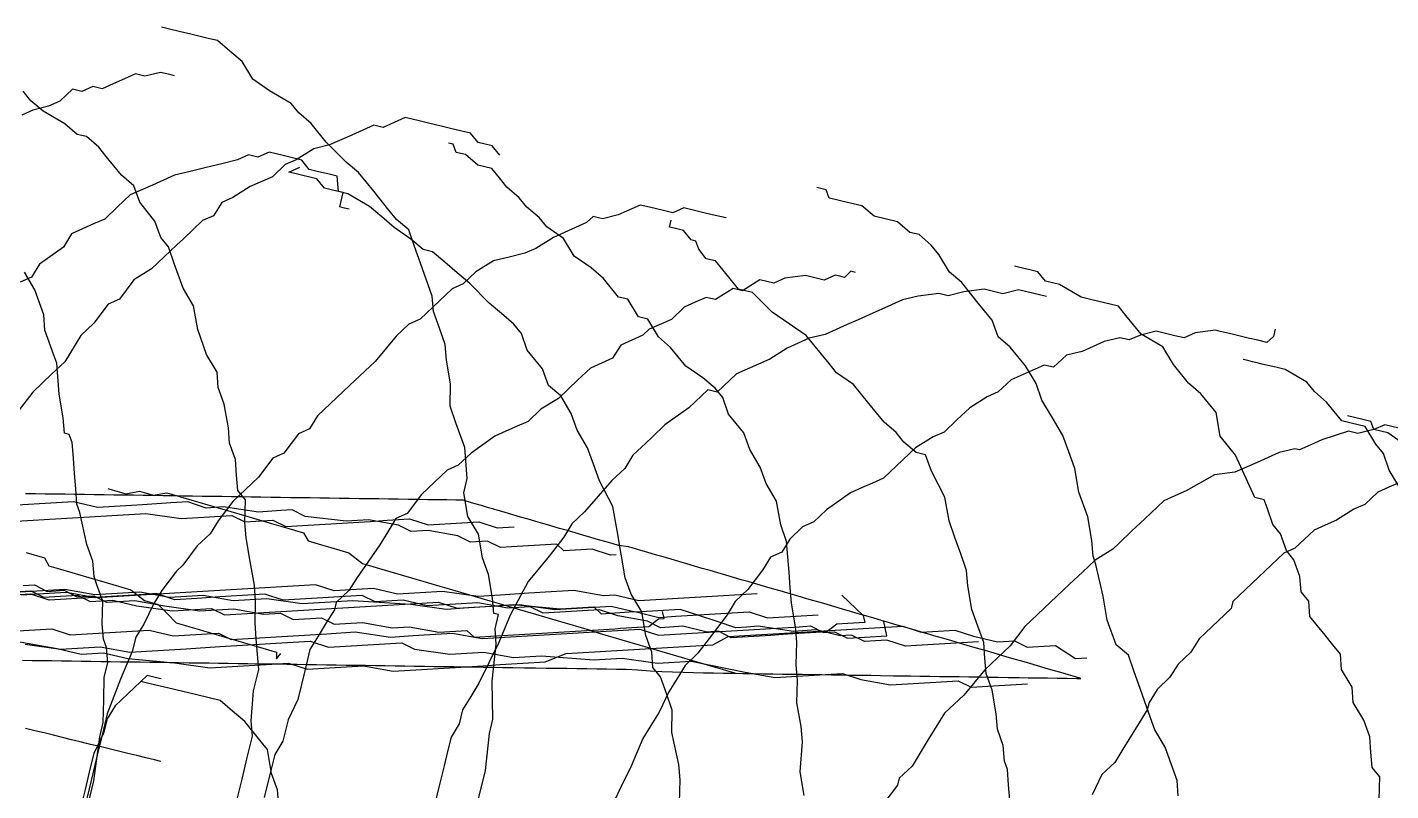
# Model space of a CAD drawing. Extents: x -228 to 716, y 164 to 702.
# Drawn here: x 288.5 to 473.7, y 500.5 to 604.2 of the extents above; entities that cross this region are included whole.
import ezdxf

# ---------------------------------------------------------------- set-up
doc = ezdxf.new("R2010")
doc.units = 0

msp = doc.modelspace()

# ---------------------------------------------------------------- linework, layer by layer
at = {"layer": '1', "color": 252}
for points in [[(349.793, 499.391, -303.596), (350.733, 503.278, -303.585), (351.276, 508.29, -302.814), (351.746, 510.234, -302.807), (351.651, 515.397, -301.276), (352.194, 520.409, -300.504), (352.033, 522.502, -299.742), (352.5, 524.445, -299.738), (351.865, 524.597, -298.978), (351.701, 526.693, -298.214), (351.14, 529.91, -296.687), (350.339, 532.157, -295.165), (349.778, 535.375, -293.641), (348.347, 537.773, -291.359), (347.785, 540.99, -289.837), (348.255, 542.937, -289.83), (347.926, 547.126, -288.302), (346.729, 550.495, -286.019), (345.933, 552.743, -284.496), (346.002, 555.807, -283.73), (345.439, 559.029, -282.203), (345.275, 561.122, -281.44), (344.48, 563.37, -279.92), (343.682, 565.615, -278.396), (343.516, 567.712, -277.633), (341.917, 572.205, -274.589), (341.121, 574.452, -273.066), (340.324, 576.698, -271.543), (338.655, 578.126, -269.265), (337.621, 579.397, -267.743), (335.557, 581.946, -264.707), (334.525, 583.219, -263.187), (333.491, 584.492, -261.669), (331.826, 585.923, -259.392), (329.123, 588.623, -255.593), (327.06, 591.17, -252.555), (325.392, 592.597, -250.277), (324.36, 593.87, -248.757), (321.423, 595.596, -244.961), (319.122, 597.176, -241.926), (317.689, 599.574, -239.642), (316.022, 600.998, -237.368), (314.355, 602.423, -235.089), (313.088, 602.727, -233.574), (311.819, 603.029, -232.058), (310.551, 603.332, -230.538), (309.916, 603.483, -229.78), (308.015, 603.936, -227.507), (306.746, 604.237, -225.988), (306.746, 604.237, -225.988)], [(308.505, 597.649, -229.796), (308.505, 597.649, -229.796), (308.505, 597.649, -229.796), (307.87, 597.801, -229.038), (306.602, 598.104, -227.522), (304.465, 597.584, -225.252), (303.199, 597.889, -223.733), (301.695, 597.218, -222.218), (300.19, 596.549, -220.706), (298.688, 595.879, -219.192), (297.421, 596.18, -217.673), (295.914, 595.513, -216.158), (294.649, 595.816, -214.642), (292.911, 594.175, -213.131), (291.405, 593.504, -211.618), (289.268, 592.985, -209.347), (287.764, 592.314, -207.832)], [(316.978, 499.178, -332.31), (317.684, 502.095, -332.302), (318.388, 505.01, -332.293), (319.094, 507.927, -332.285), (318.931, 510.022, -331.522), (319.236, 514.063, -330.751), (319.941, 516.977, -330.744), (319.613, 521.168, -329.216), (319.451, 523.263, -328.451), (319.524, 526.331, -327.685), (319.359, 528.425, -326.921), (318.797, 531.643, -325.398), (318.232, 534.861, -323.871), (318.068, 536.957, -323.106), (318.139, 540.024, -322.34), (317.108, 541.299, -320.82), (316.943, 543.395, -320.058), (316.78, 545.49, -319.293), (315.982, 547.735, -317.772), (315.817, 549.832, -317.008), (315.255, 553.049, -315.484), (314.457, 555.296, -313.96), (314.294, 557.393, -313.195), (312.861, 559.788, -310.918), (311.665, 563.159, -308.632), (311.101, 566.376, -307.108), (309.668, 568.774, -304.824), (308.471, 572.144, -302.542), (307.672, 574.389, -301.02), (306.64, 575.666, -299.5), (305.842, 577.913, -297.979), (304.809, 579.185, -296.459), (303.774, 580.459, -294.939), (302.978, 582.708, -293.419), (301.31, 584.131, -291.138), (299.244, 586.683, -288.101), (298.214, 587.955, -286.582), (296.545, 589.382, -284.304), (295.275, 589.684, -282.787), (293.61, 591.112, -280.51), (290.673, 592.837, -276.713), (289.007, 594.263, -274.436), (287.973, 595.535, -272.917)], [(352.695, 586.844, -188.058), (351.661, 588.117, -186.538), (349.757, 588.571, -184.263), (348.722, 589.843, -182.743), (346.188, 590.449, -179.708), (344.92, 590.753, -178.192), (343.016, 591.205, -175.919), (341.747, 591.509, -174.403), (339.847, 591.963, -172.125), (336.837, 590.623, -169.097), (335.573, 590.925, -167.582), (332.566, 589.586, -164.556), (329.557, 588.247, -161.527), (327.422, 587.729, -159.254), (325.046, 586.239, -156.986), (323.545, 585.57, -155.47), (321.808, 583.929, -153.958), (318.8, 582.588, -150.931), (316.43, 581.097, -148.66), (314.924, 580.43, -147.147), (313.819, 578.636, -146.394), (312.317, 577.968, -144.88), (309.707, 575.505, -142.613), (308.84, 574.683, -141.859), (307.102, 573.044, -140.346), (305.363, 571.401, -138.836), (302.989, 569.909, -136.566), (301.016, 567.296, -135.059), (299.515, 566.627, -133.543), (297.541, 564.014, -132.034), (295.801, 562.372, -130.523), (293.592, 558.785, -129.017), (291.853, 557.145, -127.507), (289.247, 554.682, -125.24), (287.272, 552.068, -123.732)], [(332.208, 579.519, -211.634), (331.576, 579.67, -210.878), (331.576, 579.67, -210.878), (330.943, 579.821, -210.118), (330.943, 579.821, -210.118), (330.943, 579.821, -210.118), (331.414, 581.765, -210.111), (331.414, 581.765, -210.111), (331.414, 581.765, -210.111), (331.414, 581.765, -210.111), (331.414, 581.765, -210.111), (331.414, 581.765, -210.111), (331.414, 581.765, -210.111), (330.781, 581.918, -209.353), (330.781, 581.918, -209.353), (330.616, 584.011, -208.591), (330.616, 584.011, -208.591), (329.348, 584.313, -207.074), (328.078, 584.617, -205.558), (326.812, 584.918, -204.04), (325.779, 586.193, -202.522), (323.241, 586.797, -199.488), (321.34, 587.252, -197.211), (319.836, 586.582, -195.698), (318.567, 586.885, -194.181), (317.063, 586.213, -192.668), (314.927, 585.696, -190.394), (312.791, 585.177, -188.121), (310.649, 584.66, -185.849), (308.516, 584.141, -183.578), (305.507, 582.803, -180.55), (302.502, 581.462, -177.524), (300.761, 579.822, -176.01), (299.026, 578.179, -174.501), (297.521, 577.511, -172.985), (296.018, 576.84, -171.472), (294.515, 576.171, -169.958), (293.411, 574.377, -169.205), (290.169, 572.066, -166.179), (289.063, 570.274, -165.426), (287.56, 569.605, -163.91)], [(394.032, 499.88, -258.793), (393.466, 503.097, -257.269), (393.774, 507.138, -256.5), (393.61, 509.231, -255.736), (393.047, 512.454, -254.211), (393.119, 515.519, -253.444), (392.953, 517.614, -252.68), (393.028, 520.679, -251.916), (392.86, 522.775, -251.151), (392.298, 525.994, -249.624), (392.136, 528.089, -248.859), (391.968, 530.185, -248.097), (391.807, 532.281, -247.333), (391.644, 534.375, -246.57), (390.847, 536.621, -245.046), (390.284, 539.839, -243.522), (388.852, 542.237, -241.24), (388.049, 544.484, -239.72), (386.62, 546.882, -237.44), (386.219, 548.005, -236.679), (385.823, 549.131, -235.917), (383.755, 551.677, -232.877), (382.956, 553.923, -231.354), (381.925, 555.198, -229.836), (380.258, 556.623, -227.557), (377.958, 558.2, -224.521), (375.89, 560.748, -221.482), (374.224, 562.173, -219.203), (372.792, 564.572, -216.924), (371.524, 564.876, -215.408), (370.091, 567.273, -213.125), (368.824, 567.574, -211.608), (366.757, 570.121, -208.569), (365.089, 571.55, -206.292), (362.786, 573.123, -203.257), (361.356, 575.524, -200.974), (359.058, 577.102, -197.939), (358.019, 578.377, -196.42), (356.355, 579.801, -194.14), (355.325, 581.078, -192.622), (353.655, 582.503, -190.344), (352.622, 583.776, -188.825), (351.588, 585.049, -187.305), (349.686, 585.504, -185.029), (348.019, 586.928, -182.75), (346.751, 587.23, -181.235), (346.352, 588.352, -180.474), (345.719, 588.506, -179.716)], [(377.098, 498.905, -284.625), (377.168, 501.973, -283.86), (377.003, 504.066, -283.097), (377.003, 504.066, -283.097), (376.043, 508.409, -280.809), (376.113, 511.473, -280.045), (375.313, 513.723, -278.519), (374.518, 515.969, -277), (373.484, 517.245, -275.48), (373.322, 519.34, -274.717), (372.524, 521.584, -273.193), (371.959, 524.804, -271.668), (370.527, 527.201, -269.387), (369.731, 529.447, -267.865), (369.166, 532.668, -266.342), (368.605, 535.885, -264.816), (368.04, 539.104, -263.293), (366.213, 542.621, -260.249), (365.409, 544.871, -258.726), (364.614, 547.116, -257.206), (363.183, 549.514, -254.923), (362.386, 551.762, -253.4), (360.953, 554.158, -251.12), (359.287, 555.583, -248.843), (358.487, 557.83, -247.32), (356.421, 560.377, -244.281), (355.622, 562.626, -242.76), (354.589, 563.9, -241.238), (352.921, 565.327, -238.961), (351.253, 566.753, -236.684), (348.554, 569.452, -232.885), (346.886, 570.878, -230.607), (345.219, 572.304, -228.33), (343.554, 573.729, -226.05), (342.284, 574.03, -224.537), (340.618, 575.457, -222.258), (338.317, 577.034, -219.221), (336.65, 578.459, -216.945), (334.983, 579.886, -214.667), (332.046, 581.613, -210.87), (330.781, 581.918, -209.353), (330.144, 582.066, -208.595), (328.878, 582.369, -207.08), (327.845, 583.643, -205.559), (325.94, 584.096, -203.285), (324.673, 584.402, -201.767), (324.04, 584.552, -201.01), (325.541, 585.22, -202.523)], [(444.828, 499.815, -216.309), (444.665, 501.912, -215.544), (443.867, 504.158, -214.021), (443.07, 506.406, -212.499), (441.638, 508.802, -210.22), (440.838, 511.048, -208.697), (439.64, 514.421, -206.414), (438.844, 516.667, -204.889), (438.048, 518.911, -203.368), (436.379, 520.335, -201.093), (435.182, 523.705, -198.809), (434.617, 526.925, -197.28), (433.656, 531.267, -194.996), (433.259, 532.391, -194.234), (433.095, 534.485, -193.471), (432.53, 537.705, -191.946), (431.336, 541.075, -189.661), (430.772, 544.294, -188.136), (429.974, 546.539, -186.616), (429.174, 548.787, -185.093), (427.741, 551.182, -182.812), (426.311, 553.581, -180.529), (425.513, 555.825, -179.006), (424.081, 558.222, -176.73), (422.015, 560.772, -173.689), (420.35, 562.198, -171.411), (419.553, 564.444, -169.889), (417.484, 566.995, -166.851), (415.418, 569.542, -163.813), (413.75, 570.969, -161.533), (412.32, 573.365, -159.254), (411.284, 574.642, -157.733), (409.619, 576.065, -155.455), (408.35, 576.368, -153.939), (406.681, 577.796, -151.663), (403.514, 578.549, -147.867), (401.845, 579.976, -145.591), (399.309, 580.582, -142.556), (398.04, 580.885, -141.043), (397.404, 581.034, -140.282), (397.008, 582.158, -139.519), (395.742, 582.46, -138.004)], [(383.408, 578.327, -167.269), (382.776, 578.477, -166.511), (381.506, 578.775, -164.995), (380.236, 579.082, -163.481), (377.701, 579.687, -160.446), (376.197, 579.017, -158.933), (374.931, 579.32, -157.415), (373.025, 579.772, -155.14), (371.758, 580.074, -153.624), (368.753, 578.736, -150.596), (366.615, 578.218, -148.322), (365.348, 578.521, -146.806), (364.476, 577.698, -146.049), (361.469, 576.36, -143.021), (359.967, 575.691, -141.508), (357.596, 574.201, -139.235), (356.092, 573.529, -137.726), (353.953, 573.011, -135.453), (351.814, 572.494, -133.18), (349.444, 571.003, -130.912), (347.705, 569.362, -129.399), (346.201, 568.692, -127.885), (343.595, 566.23, -125.618), (341.855, 564.589, -124.107), (340.351, 563.92, -122.594), (338.616, 562.279, -121.083), (335.772, 558.844, -118.817), (332.294, 555.561, -115.795), (330.555, 553.919, -114.285), (327.947, 551.457, -112.017), (326.843, 549.666, -111.266), (325.343, 548.994, -109.751), (323.367, 546.382, -108.242), (321.862, 545.709, -106.729), (319.891, 543.095, -105.219), (317.283, 540.634, -102.953), (316.416, 539.814, -102.197), (314.44, 537.199, -100.688), (313.337, 535.408, -99.9377), (311.599, 533.767, -98.4246), (309.625, 531.151, -96.9158), (308.755, 530.333, -96.1608), (306.781, 527.718, -94.6518), (305.676, 525.925, -93.8985), (304.339, 523.161, -93.1489), (303.234, 521.366, -92.3958), (302.762, 519.424, -92.4011), (301.186, 515.686, -91.6556), (299.38, 510.979, -90.9099), (298.673, 508.063, -90.9192), (298.203, 506.118, -90.9243), (297.497, 503.203, -90.9323), (296.322, 498.342, -90.9456)], [(421.952, 499.227, -232.678), (421.789, 501.319, -231.919), (421.623, 503.415, -231.15), (421.226, 504.537, -230.39), (421.059, 506.634, -229.628), (420.263, 508.88, -228.105), (420.103, 510.974, -227.341), (419.536, 514.193, -225.816), (418.74, 516.441, -224.294), (418.573, 518.536, -223.527), (418.414, 520.63, -222.766), (417.611, 522.875, -221.244), (416.814, 525.124, -219.719), (416.252, 528.34, -218.197), (416.087, 530.436, -217.432), (415.293, 532.684, -215.909), (414.494, 534.93, -214.386), (413.694, 537.175, -212.866), (413.13, 540.394, -211.342), (411.301, 543.914, -208.3), (410.501, 546.161, -206.776), (409.233, 546.464, -205.259), (407.565, 547.889, -202.98), (406.534, 549.163, -201.462), (404.864, 550.587, -199.186), (403.834, 551.865, -197.666), (402.8, 553.137, -196.146), (400.737, 555.687, -193.105), (398.431, 557.265, -190.068), (397.401, 558.539, -188.55), (395.333, 561.086, -185.511), (394.301, 562.361, -183.991), (392, 563.937, -180.954), (389.697, 565.513, -177.918), (387, 568.217, -174.12), (385.098, 568.669, -171.846), (383.032, 571.219, -168.807), (381.996, 572.494, -167.289), (380.729, 572.795, -165.77), (379.698, 574.069, -164.252), (379.294, 575.194, -163.492), (378.663, 575.346, -162.731), (377.628, 576.619, -161.211), (376.364, 576.921, -159.696), (375.729, 577.073, -158.937), (375.962, 578.045, -158.935)], [(296.159, 496.03, -349.09), (297.57, 501.863, -349.073), (298.345, 507.845, -348.3), (298.816, 509.792, -348.293), (298.89, 512.858, -347.525), (298.958, 515.926, -346.76), (299.428, 517.869, -346.754), (299.264, 519.968, -345.989), (298.866, 521.088, -345.231), (298.7, 523.183, -344.466), (298.772, 526.252, -343.699), (297.977, 528.497, -342.177), (297.578, 529.62, -341.415), (297.413, 531.714, -340.65), (296.616, 533.961, -339.129), (295.651, 538.3, -336.846), (295.254, 539.426, -336.083), (295.09, 541.521, -335.321), (294.926, 543.617, -334.555), (294.765, 545.712, -333.79), (294.601, 547.805, -333.026), (294.198, 548.929, -332.264), (293.567, 549.082, -331.509), (293.402, 551.176, -330.744), (292.839, 554.394, -329.221), (292.512, 558.584, -327.689), (292.111, 559.708, -326.929), (291.316, 561.955, -325.405), (290.913, 563.079, -324.645), (290.75, 565.173, -323.884), (289.554, 568.543, -321.598), (288.121, 570.941, -319.317)], [(400.998, 570.926, -147.133), (400.362, 571.077, -146.375), (400.362, 571.077, -146.375), (399.494, 570.254, -145.618), (398.861, 570.406, -144.86), (398.225, 570.558, -144.102), (396.724, 569.887, -142.588), (395.455, 570.19, -141.069), (394.185, 570.493, -139.555), (391.416, 570.127, -136.525), (389.913, 569.457, -135.009), (388.009, 569.911, -132.736), (385.638, 568.42, -130.467), (384.369, 568.724, -128.95), (381.998, 567.23, -126.678), (380.727, 567.535, -125.162), (379.225, 566.865, -123.648), (377.72, 566.196, -122.134), (375.982, 564.555, -120.621), (372.975, 563.217, -117.595), (372.107, 562.393, -116.839), (369.102, 561.054, -113.809), (367.997, 559.264, -113.058), (366.491, 558.593, -111.543), (364.99, 557.923, -110.029), (363.251, 556.28, -108.519), (360.641, 553.82, -106.252), (358.271, 552.328, -103.983), (356.531, 550.688, -102.471), (355.029, 550.02, -100.956), (353.524, 549.347, -99.4443), (352.021, 548.681, -97.9288), (348.78, 546.369, -94.9027), (347.042, 544.727, -93.3917), (345.539, 544.058, -91.879), (343.802, 542.415, -90.367), (342.061, 540.774, -88.8551), (340.088, 538.161, -87.3461), (338.583, 537.491, -85.836), (337.481, 535.697, -85.0812), (336.376, 533.904, -84.3289), (333.297, 529.498, -82.0661), (332.193, 527.705, -81.3137), (330.456, 526.064, -79.8026), (330.22, 525.093, -79.8056), (329.117, 523.299, -79.0531), (328.009, 521.507, -78.2994), (326.907, 519.714, -77.5493), (326.437, 517.77, -77.553), (326.202, 516.796, -77.5571), (325.26, 512.91, -77.5692), (323.924, 510.146, -76.8163), (323.219, 507.23, -76.8235), (322.113, 505.437, -76.0745), (321.407, 502.519, -76.0805), (320.7, 499.605, -76.0887)], [(472.117, 499.312, -189.434), (472.187, 502.381, -188.668), (471.154, 503.656, -187.147), (470.993, 505.75, -186.384), (470.826, 507.843, -185.623), (470.03, 510.093, -184.094), (468.596, 512.489, -181.817), (468.433, 514.584, -181.053), (467.003, 516.979, -178.774), (466.84, 519.078, -178.009), (465.803, 520.351, -176.489), (464.773, 521.625, -174.971), (462.706, 524.174, -171.929), (462.541, 526.268, -171.167), (461.508, 527.545, -169.646), (461.346, 529.638, -168.885), (460.544, 531.888, -167.36), (459.514, 533.16, -165.843), (458.712, 535.406, -164.318), (457.684, 536.681, -162.8), (456.883, 538.927, -161.278), (456.485, 540.051, -160.515), (455.217, 540.352, -158.999), (452.587, 546.12, -154.438), (450.522, 548.669, -151.395), (449.956, 551.887, -149.87), (448.925, 553.164, -148.355), (447.893, 554.437, -146.833), (446.222, 555.863, -144.556), (444.16, 558.41, -141.515), (442.726, 560.808, -139.236), (439.791, 562.534, -135.443), (437.727, 565.087, -132.402), (436.692, 566.36, -130.883), (434.791, 566.815, -128.606), (432.891, 567.268, -126.331), (431.622, 567.57, -124.815), (428.684, 569.298, -121.02), (426.783, 569.753, -118.747), (425.749, 571.024, -117.224), (424.48, 571.328, -115.71), (423.845, 571.48, -114.951), (423.845, 571.48, -114.951), (422.577, 571.78, -113.431)], [(426.945, 567.654, -119.508), (426.945, 567.654, -119.508), (426.945, 567.654, -119.508), (426.945, 567.654, -119.508), (426.945, 567.654, -119.508), (426.945, 567.654, -119.508), (426.945, 567.654, -119.508), (426.945, 567.654, -119.508), (425.042, 568.111, -117.234), (423.138, 568.562, -114.959), (421.004, 568.042, -112.687), (419.735, 568.347, -111.17), (418.465, 568.65, -109.654), (415.697, 568.282, -106.62), (413.558, 567.763, -104.35), (412.292, 568.068, -102.833), (409.516, 567.701, -99.8021), (407.382, 567.182, -97.5297), (405.877, 566.513, -96.0146), (402.871, 565.174, -92.988), (401.367, 564.503, -91.4743), (399.865, 563.832, -89.961), (396.856, 562.495, -86.932), (394.72, 561.976, -84.6595), (391.713, 560.637, -81.633), (389.341, 559.147, -79.3626), (387.835, 558.476, -77.8503), (384.831, 557.139, -74.819), (382.222, 554.677, -72.5559), (380.957, 554.981, -71.0361), (378.348, 552.516, -68.7704), (375.107, 550.208, -65.7469), (373.366, 548.564, -64.236), (372.499, 547.743, -63.4767), (370.759, 546.101, -61.9677), (369.657, 544.309, -61.2121), (367.921, 542.667, -59.7025), (364.206, 538.409, -56.6837), (362.468, 536.77, -55.1712), (361.362, 534.977, -54.4205), (359.389, 532.364, -52.9095), (356.549, 528.93, -50.6463), (354.104, 524.373, -49.1416), (352.531, 520.635, -48.3956), (349.851, 515.107, -46.8958), (348.744, 513.314, -46.1437), (347.641, 511.52, -45.3904), (347.171, 509.578, -45.3944), (346.068, 507.785, -44.6418), (345.596, 505.841, -44.6494), (345.123, 503.896, -44.6546), (344.42, 500.98, -44.6636), (343.245, 496.119, -44.6777)], [(457.982, 563.197, -105.857), (457.748, 562.221, -105.859), (456.878, 561.403, -105.103), (456.878, 561.403, -105.103), (455.613, 561.706, -103.586), (454.34, 562.01, -102.068), (453.073, 562.31, -100.554), (451.807, 562.615, -99.0366), (450.541, 562.916, -97.519), (449.905, 563.068, -96.7625), (447.131, 562.7, -93.7311), (445.627, 562.032, -92.2181), (444.36, 562.334, -90.7018), (441.824, 562.935, -87.6674), (439.688, 562.418, -85.393), (438.182, 561.749, -83.8813), (436.912, 562.052, -82.3656), (434.779, 561.534, -80.0899), (433.274, 560.865, -78.5766), (431.771, 560.195, -77.0631), (429.634, 559.675, -74.7894), (427.895, 558.035, -73.2776), (426.624, 558.336, -71.7625), (422.117, 556.327, -67.2204), (420.379, 554.686, -65.7075), (418.874, 554.017, -64.1963), (416.5, 552.527, -61.924), (414.764, 550.886, -60.4137), (413.026, 549.242, -58.9014), (411.524, 548.573, -57.3875), (409.149, 547.085, -55.1189), (407.411, 545.444, -53.6079), (404.804, 542.98, -51.3407), (403.301, 542.31, -49.8268), (401.796, 541.641, -48.3114), (400.296, 540.972, -46.7998), (397.055, 538.659, -43.7739), (395.315, 537.021, -42.2628), (393.811, 536.349, -40.7485), (392.071, 534.708, -39.2376), (390.969, 532.915, -38.4856), (389.46, 532.249, -36.9719), (388.361, 530.454, -36.2196), (386.385, 527.841, -34.7117), (384.648, 526.198, -33.1982), (383.542, 524.406, -32.4458), (381.568, 521.791, -30.9394), (379.596, 519.177, -29.4265), (377.859, 517.538, -27.9175), (376.754, 515.743, -27.164), (375.65, 513.952, -26.4116), (374.31, 511.184, -25.6637), (373.206, 509.394, -24.9088), (372.099, 507.601, -24.1569), (370.529, 503.862, -23.4103), (369.188, 501.099, -22.658), (367.848, 498.336, -21.9079)], [(474.91, 541.681, -130.932), (473.479, 544.079, -128.649), (472.682, 546.328, -127.126), (471.649, 547.605, -125.607), (470.217, 549.999, -123.328), (468.314, 550.452, -121.052), (467.046, 550.758, -119.533), (464.98, 553.305, -116.492), (463.311, 554.732, -114.218), (462.279, 556.005, -112.696), (459.344, 557.73, -108.9), (458.075, 558.034, -107.385), (456.174, 558.486, -105.111), (455.541, 558.637, -104.352), (454.905, 558.79, -103.596), (454.273, 558.94, -102.837), (454.273, 558.94, -102.837), (453.639, 559.093, -102.076)], [(474.772, 549.78, -73.3166), (472.872, 550.239, -71.0411), (471.368, 549.569, -69.5267), (469.231, 549.048, -67.2562), (467.962, 549.35, -65.7391), (464.322, 548.163, -61.953), (462.82, 547.494, -60.4373), (461.315, 546.822, -58.9228), (460.681, 546.975, -58.1674), (458.545, 546.458, -55.8917), (455.536, 545.117, -52.8667), (452.53, 543.777, -49.8383), (449.758, 543.412, -46.8061), (445.884, 541.248, -43.0235), (444.38, 540.582, -41.5116), (442.878, 539.913, -39.9957), (440.269, 537.451, -37.7291), (438.53, 535.807, -36.2183), (436.79, 534.167, -34.7061), (435.922, 533.345, -33.9486), (433.549, 531.855, -31.6804), (431.811, 530.215, -30.1713), (430.073, 528.573, -28.66), (428.333, 526.933, -27.1484), (425.727, 524.47, -24.88), (423.991, 522.829, -23.3689), (422.017, 520.213, -21.8611), (420.278, 518.574, -20.3499), (418.536, 516.931, -18.8412), (415.695, 513.496, -16.5763), (413.09, 511.035, -14.3048), (410.88, 507.449, -12.8018), (408.67, 503.863, -11.2962), (406.932, 502.223, -9.783), (406.696, 501.25, -9.7871), (404.727, 498.636, -8.2777)], [(475.57, 547.535, -74.8383), (473.271, 549.113, -71.803), (471.368, 549.569, -69.5267), (470.971, 550.69, -68.7683), (469.704, 550.995, -67.2467), (467.8, 551.445, -64.9749)], [(287.84, 518.244, -13.3434), (289.172, 518.222, -12.2663), (290.504, 518.202, -11.1857), (291.835, 518.183, -10.1081), (293.168, 518.163, -9.0266), (294.501, 518.144, -7.9476), (295.832, 518.125, -6.8692), (297.163, 518.103, -5.7911), (298.494, 518.085, -4.7123), (299.828, 518.065, -3.6337), (301.159, 518.044, -2.5543), (302.491, 518.024, -1.4772), (303.824, 518.005, -0.3967), (305.155, 517.986, 0.682), (306.488, 517.966, 1.7605), (307.819, 517.945, 2.8387), (309.151, 517.926, 3.9198), (310.484, 517.906, 4.9982), (311.816, 517.887, 6.0763), (313.148, 517.866, 7.1558), (314.481, 517.847, 8.2352), (315.811, 517.827, 9.3149), (317.144, 517.807, 10.3917), (318.477, 517.786, 11.4726), (319.808, 517.766, 12.5492), (321.14, 517.747, 13.6286), (322.471, 517.728, 14.7087), (322.471, 517.728, 14.7087), (323.805, 517.709, 15.7871), (325.136, 517.688, 16.8658), (326.468, 517.668, 17.9438), (327.801, 517.649, 19.0257), (329.132, 517.629, 20.103), (330.464, 517.609, 21.1801), (331.798, 517.589, 22.2619), (333.129, 517.569, 23.3405), (334.462, 517.549, 24.4197), (335.792, 517.53, 25.4989), (337.125, 517.509, 26.5762), (338.456, 517.49, 27.6572), (339.788, 517.469, 28.7357), (341.12, 517.45, 29.8142), (342.453, 517.43, 30.8926), (343.786, 517.409, 31.9717), (345.117, 517.388, 33.0514), (346.45, 517.372, 34.1296), (347.781, 517.352, 35.2078), (349.115, 517.331, 36.2884), (350.446, 517.311, 37.3675), (351.778, 517.29, 38.4457), (353.111, 517.272, 39.5249), (354.441, 517.253, 40.6032), (356.047, 517.228, 41.9044), (357.555, 517.206, 43.1256), (359.001, 517.184, 44.2964), (360.407, 517.162, 45.4348), (361.788, 517.143, 46.5526), (363.153, 517.121, 47.6593), (364.504, 517.101, 48.7532), (365.849, 517.081, 49.8447), (367.192, 517.062, 50.9303), (368.529, 517.043, 52.0141), (369.864, 517.024, 53.0946), (371.415, 516.939, 53.9092), (373.105, 516.816, 54.5461), (374.669, 516.729, 55.3369), (376.154, 516.665, 56.2315), (377.586, 516.616, 57.1897), (378.979, 516.579, 58.1881), (380.351, 516.548, 59.2154), (381.712, 516.52, 60.2633), (383.063, 516.494, 61.32), (384.407, 516.471, 62.3872), (385.748, 516.45, 63.4561), (387.084, 516.428, 64.5291), (388.417, 516.406, 65.6031), (389.752, 516.387, 66.68), (391.087, 516.367, 67.7585), (392.418, 516.347, 68.8359), (393.75, 516.327, 69.9138), (395.084, 516.307, 70.9916), (396.416, 516.287, 72.0698), (397.748, 516.265, 73.1493), (399.08, 516.247, 74.2276), (400.411, 516.228, 75.308), (401.744, 516.207, 76.3855), (403.077, 516.188, 77.4661), (404.409, 516.168, 78.5437), (404.409, 516.168, 78.5437), (406.14, 516.142, 79.9461), (406.297, 516.14, 80.0721), (406.307, 516.139, 80.08), (406.307, 516.139, 80.08), (406.307, 516.139, 80.08), (406.307, 516.139, 80.08), (406.307, 516.139, 80.08), (406.307, 516.139, 80.08), (406.307, 516.139, 80.08), (406.306, 516.139, 80.0803), (407.24, 516.127, 80.8371), (408.452, 516.109, 81.8198), (409.748, 516.089, 82.8683), (411.069, 516.07, 83.939), (411.069, 516.07, 83.939), (412.4, 516.049, 85.0154), (413.728, 516.028, 86.0933), (415.06, 516.008, 87.172), (416.393, 515.99, 88.2514), (417.725, 515.969, 89.3285), (419.056, 515.95, 90.4087), (420.386, 515.93, 91.4861), (421.72, 515.909, 92.565), (422.237, 515.902, 92.9869), (422.285, 515.9, 93.0241), (422.285, 515.9, 93.0241), (422.285, 515.9, 93.0241), (422.285, 515.9, 93.0241), (422.285, 515.9, 93.0241), (422.284, 515.901, 93.0237), (423.219, 515.888, 93.7808), (423.219, 515.888, 93.7808), (424.429, 515.87, 94.7624), (425.727, 515.85, 95.8114), (427.048, 515.83, 96.881), (428.377, 515.81, 97.9582), (429.708, 515.791, 99.0356), (431.041, 515.77, 100.116), (431.559, 515.763, 100.534), (431.606, 515.761, 100.573), (431.606, 515.761, 100.573), (431.606, 515.761, 100.573), (431.606, 515.761, 100.573), (431.606, 515.761, 100.573), (431.606, 515.761, 100.573), (431.606, 515.761, 100.573), (431.606, 515.761, 100.573), (431.606, 515.761, 100.573), (431.606, 515.761, 100.573), (431.606, 515.761, 100.573), (431.606, 515.761, 100.573), (431.606, 515.761, 100.573), (431.606, 515.761, 100.573), (431.606, 515.761, 100.573), (431.606, 515.761, 100.573), (431.606, 515.761, 100.573), (431.606, 515.761, 100.573), (431.606, 515.761, 100.573), (431.605, 515.762, 100.572), (430.866, 515.979, 101.493), (429.902, 516.259, 102.687), (428.871, 516.558, 103.963), (427.822, 516.864, 105.267), (426.765, 517.173, 106.575), (425.708, 517.479, 107.888), (424.649, 517.786, 109.199), (423.589, 518.096, 110.511), (422.531, 518.403, 111.825), (421.473, 518.712, 113.14), (420.415, 519.021, 114.451), (419.357, 519.328, 115.763), (418.297, 519.637, 117.076), (417.239, 519.943, 118.389), (416.179, 520.252, 119.703), (415.122, 520.561, 121.014), (414.064, 520.869, 122.328), (413.003, 521.175, 123.639), (411.945, 521.484, 124.953), (410.887, 521.792, 126.265), (409.828, 522.1, 127.579), (408.768, 522.409, 128.89), (407.71, 522.718, 130.204), (406.651, 523.025, 131.517), (405.592, 523.332, 132.828), (404.534, 523.641, 134.142), (403.474, 523.948, 135.452), (402.417, 524.256, 136.767), (401.358, 524.565, 138.08), (400.3, 524.871, 139.392), (399.24, 525.181, 140.704), (398.183, 525.49, 142.017), (397.124, 525.799, 143.33), (396.065, 526.106, 144.644), (395.007, 526.412, 145.956), (393.948, 526.724, 147.27), (393.535, 526.843, 147.782), (393.498, 526.854, 147.828), (393.498, 526.854, 147.828), (393.498, 526.854, 147.828), (393.498, 526.854, 147.828), (393.498, 526.854, 147.828), (393.498, 526.854, 147.828), (393.498, 526.854, 147.828), (393.498, 526.854, 147.828), (393.498, 526.854, 147.828), (393.498, 526.854, 147.828), (392.756, 527.069, 148.746), (391.793, 527.348, 149.941), (390.762, 527.648, 151.218), (389.712, 527.953, 152.519), (388.656, 528.26, 153.827), (387.597, 528.567, 155.14), (386.539, 528.878, 156.452), (385.48, 529.185, 157.766), (384.421, 529.492, 159.077), (383.363, 529.8, 160.39), (382.304, 530.11, 161.704), (381.245, 530.416, 163.017), (380.186, 530.725, 164.328), (379.129, 531.035, 165.642), (378.071, 531.342, 166.954), (377.011, 531.651, 168.27), (375.954, 531.96, 169.581), (374.894, 532.265, 170.894), (373.837, 532.577, 172.205), (372.779, 532.883, 173.518), (371.718, 533.19, 174.832), (370.659, 533.498, 176.144), (370.246, 533.619, 176.655), (370.21, 533.629, 176.702), (370.21, 533.629, 176.702), (370.21, 533.629, 176.702), (370.21, 533.629, 176.702), (370.21, 533.629, 176.702), (370.21, 533.629, 176.702), (370.21, 533.629, 176.702), (370.21, 533.629, 176.702), (370.21, 533.629, 176.702), (370.21, 533.629, 176.702), (370.21, 533.629, 176.702), (368.818, 533.823, 176.84), (368.818, 533.823, 176.84), (368.818, 533.823, 176.84), (368.818, 533.823, 176.84), (368.818, 533.823, 176.84), (368.818, 533.823, 176.84), (368.818, 533.823, 176.84), (368.818, 533.823, 176.84), (368.818, 533.823, 176.84), (368.818, 533.823, 176.84), (368.818, 533.823, 176.84), (368.818, 533.823, 176.84), (368.818, 533.823, 176.84), (368.076, 534.037, 177.758), (367.11, 534.318, 178.951), (366.081, 534.617, 180.23), (365.031, 534.921, 181.531), (363.974, 535.228, 182.841), (362.917, 535.538, 184.153), (361.858, 535.845, 185.465), (360.799, 536.151, 186.776), (359.741, 536.461, 188.09), (359.327, 536.581, 188.601), (359.29, 536.591, 188.648), (359.29, 536.591, 188.648), (359.29, 536.591, 188.648), (359.29, 536.591, 188.648), (359.29, 536.591, 188.648), (359.29, 536.591, 188.648), (359.29, 536.591, 188.648), (359.29, 536.591, 188.648), (359.29, 536.591, 188.648), (359.29, 536.591, 188.648), (359.29, 536.591, 188.648), (359.29, 536.591, 188.648), (358.551, 536.809, 189.567), (357.586, 537.088, 190.763), (356.558, 537.39, 192.04), (355.505, 537.694, 193.341), (354.45, 538, 194.65), (353.394, 538.31, 195.963), (352.335, 538.616, 197.275), (351.921, 538.736, 197.787), (351.884, 538.746, 197.832), (351.884, 538.746, 197.832), (351.884, 538.746, 197.832), (351.884, 538.746, 197.832), (351.884, 538.746, 197.832), (351.884, 538.746, 197.832), (351.884, 538.746, 197.832), (351.884, 538.746, 197.832), (351.884, 538.746, 197.832), (351.884, 538.746, 197.832), (351.884, 538.746, 197.832), (351.884, 538.746, 197.832), (351.884, 538.746, 197.832), (351.884, 538.746, 197.832), (351.884, 538.746, 197.832), (351.884, 538.746, 197.832), (351.884, 538.746, 197.832), (351.884, 538.746, 197.832), (351.884, 538.746, 197.832), (351.884, 538.746, 197.832), (351.884, 538.746, 197.832), (351.884, 538.746, 197.832), (351.884, 538.746, 197.832), (351.884, 538.746, 197.832), (351.884, 538.746, 197.832), (351.884, 538.746, 197.832), (351.884, 538.746, 197.832), (351.884, 538.746, 197.832), (351.884, 538.746, 197.832), (351.884, 538.746, 197.832), (351.884, 538.746, 197.832), (351.884, 538.746, 197.832), (351.884, 538.746, 197.832), (351.884, 538.746, 197.832), (351.884, 538.746, 197.832), (351.884, 538.746, 197.832), (351.884, 538.746, 197.832), (351.884, 538.746, 197.832), (351.884, 538.746, 197.832), (351.884, 538.746, 197.832), (351.884, 538.746, 197.832), (351.884, 538.746, 197.832), (351.884, 538.746, 197.832), (351.884, 538.746, 197.832), (351.884, 538.746, 197.832), (351.884, 538.746, 197.832), (351.884, 538.746, 197.832), (351.884, 538.746, 197.832), (351.143, 538.965, 198.752), (350.181, 539.244, 199.946), (349.15, 539.544, 201.223), (348.1, 539.85, 202.524), (347.69, 539.968, 203.033), (347.653, 539.98, 203.079), (347.653, 539.98, 203.079), (347.653, 539.98, 203.079), (347.653, 539.98, 203.079), (347.653, 539.98, 203.079), (347.653, 539.98, 203.079), (347.653, 539.98, 203.079), (347.653, 539.98, 203.079), (346.72, 539.993, 202.324), (345.508, 540.012, 201.344), (344.211, 540.029, 200.292), (342.889, 540.049, 199.221), (341.561, 540.069, 198.144), (340.232, 540.089, 197.067), (338.899, 540.109, 195.988), (337.565, 540.128, 194.908), (336.234, 540.148, 193.83), (334.902, 540.167, 192.752), (333.569, 540.187, 191.671), (332.238, 540.208, 190.593), (330.906, 540.227, 189.514), (329.575, 540.249, 188.436), (328.24, 540.266, 187.355), (326.908, 540.286, 186.276), (325.578, 540.306, 185.198), (324.247, 540.326, 184.119), (322.914, 540.347, 183.04), (321.583, 540.366, 181.963), (320.25, 540.385, 180.882), (318.92, 540.406, 179.804), (317.586, 540.426, 178.725), (316.253, 540.446, 177.645), (314.921, 540.465, 176.567), (313.589, 540.484, 175.486), (312.256, 540.507, 174.408), (310.927, 540.527, 173.33), (309.594, 540.544, 172.251), (308.262, 540.567, 171.173), (306.931, 540.584, 170.094), (305.598, 540.604, 169.014), (304.266, 540.624, 167.935), (302.934, 540.644, 166.857), (301.603, 540.663, 165.778), (300.269, 540.683, 164.699), (298.937, 540.703, 163.619), (297.605, 540.723, 162.54), (296.275, 540.743, 161.462), (294.942, 540.764, 160.384), (293.609, 540.783, 159.304), (292.279, 540.804, 158.227), (290.946, 540.821, 157.146), (289.613, 540.841, 156.068), (288.282, 540.861, 154.989)], [(299.437, 541.591, 164.374), (299.437, 541.591, 164.374), (300.055, 541.411, 163.61), (301.291, 541.047, 162.08), (301.909, 540.865, 161.315), (303.769, 541.206, 160.122), (305.005, 540.843, 158.592), (305.623, 540.661, 157.827), (307.483, 541.002, 156.634), (308.719, 540.638, 155.105), (309.337, 540.456, 154.339), (311.191, 539.91, 152.045), (311.809, 539.728, 151.28), (313.045, 539.364, 149.751), (314.282, 539, 148.221), (316.135, 538.454, 145.927), (317.99, 537.908, 143.633), (319.225, 537.544, 142.103), (320.462, 537.18, 140.573), (321.698, 536.816, 139.044), (322.934, 536.454, 137.514), (324.788, 535.907, 135.219), (326.024, 535.543, 133.69), (326.637, 534.473, 131.824), (328.491, 533.927, 129.53), (329.727, 533.563, 128), (330.963, 533.198, 126.471), (332.199, 532.835, 124.941), (334.048, 531.401, 121.546), (334.665, 531.219, 120.781), (335.902, 530.856, 119.251), (337.138, 530.492, 117.722), (337.756, 530.31, 116.957), (339.61, 529.764, 114.663), (341.464, 529.216, 112.368), (342.7, 528.853, 110.839), (344.554, 528.308, 108.544), (345.791, 527.943, 107.015), (347.026, 527.58, 105.485), (347.645, 527.398, 104.72), (348.88, 527.035, 103.191), (350.117, 526.67, 101.661), (351.353, 526.306, 100.131), (352.589, 525.942, 98.602), (355.062, 525.214, 95.5429), (357.534, 524.487, 92.4841), (358.769, 524.123, 90.9541), (359.388, 523.94, 90.1894), (360.624, 523.577, 88.6595), (361.859, 523.213, 87.1301), (363.714, 522.666, 84.8361), (364.95, 522.302, 83.3059), (366.186, 521.938, 81.7763), (367.422, 521.574, 80.247), (368.04, 521.392, 79.4825), (369.276, 521.028, 77.9529), (371.748, 520.301, 74.8933), (372.366, 520.119, 74.1283), (373.603, 519.754, 72.5989), (375.457, 519.208, 70.3044), (377.311, 518.663, 68.0103), (378.547, 518.299, 66.4808), (380.401, 517.753, 64.1862), (381.637, 517.388, 62.6567), (382.873, 517.024, 61.1272), (383.491, 516.842, 60.3624), (383.491, 516.842, 60.3624), (384.11, 516.66, 59.5977), (384.728, 516.478, 58.8328), (384.728, 516.478, 58.8328), (384.728, 516.478, 58.8328), (384.728, 516.478, 58.8328)], [(474.919, 542.402, -22.9316), (473.417, 541.733, -21.417), (471.913, 541.061, -19.9037), (470.174, 539.42, -18.3921), (468.668, 538.752, -16.8786), (466.298, 537.261, -14.6085), (464.795, 536.593, -13.0919), (463.292, 535.921, -11.579), (460.682, 533.46, -9.3145), (459.178, 532.79, -7.8025), (457.441, 531.148, -6.2893), (455.705, 529.508, -4.7764), (453.964, 527.868, -3.2688), (452.227, 526.225, -1.7528), (451.994, 525.251, -1.7564), (449.385, 522.788, 0.5082), (447.646, 521.149, 2.0197), (446.539, 519.355, 2.7685), (444.804, 517.714, 4.2852), (443.699, 515.92, 5.037), (441.96, 514.28, 6.5493), (440.856, 512.485, 7.3017), (440.623, 511.515, 7.2985), (439.515, 509.723, 8.05), (437.307, 506.137, 9.5564), (436.204, 504.345, 10.3096), (434.467, 502.703, 11.8216), (433.126, 499.939, 12.5734)], [(368.493, 532.557, 179.508), (368.493, 532.557, 179.508), (367.728, 532.51, 178.866), (365.22, 533.332, 177.123), (364.454, 533.285, 176.48), (364.454, 533.285, 176.48), (362.922, 533.191, 175.196), (361.393, 533.099, 173.911), (360.415, 534.015, 173.454), (359.651, 533.968, 172.812), (357.355, 533.831, 170.886), (356.59, 533.783, 170.243), (355.825, 533.738, 169.6), (354.294, 533.644, 168.316), (352.765, 533.552, 167.032), (351.021, 534.419, 165.931), (350.256, 534.374, 165.29), (348.726, 534.281, 164.005), (346.984, 535.15, 162.905), (342.944, 535.877, 159.878), (341.414, 535.786, 158.594), (340.649, 535.737, 157.951), (338.907, 536.606, 156.851), (334.868, 537.334, 153.825), (333.34, 537.243, 152.54), (331.809, 537.151, 151.256), (326.24, 537.786, 146.944), (324.497, 538.654, 145.844), (322.967, 538.562, 144.56), (319.907, 538.376, 141.991), (315.102, 539.06, 138.322), (312.808, 538.921, 136.396), (310.299, 539.743, 134.653), (308.004, 539.603, 132.727), (304.178, 539.372, 129.515), (302.648, 539.281, 128.231), (300.352, 539.143, 126.305), (298.057, 539.003, 124.378), (294.784, 539.779, 121.992), (291.723, 539.594, 119.424), (287.133, 539.316, 115.571)], [(285.474, 537.037, 136.397), (288.535, 537.22, 138.966), (291.595, 537.405, 141.535), (294.656, 537.59, 144.103), (298.481, 537.819, 147.314), (300.776, 537.96, 149.241), (302.308, 538.053, 150.526), (304.603, 538.19, 152.452), (309.406, 537.507, 156.121), (312.466, 537.692, 158.69), (314.762, 537.831, 160.617), (316.292, 537.922, 161.9), (318.035, 537.055, 163.002), (319.566, 537.148, 164.285), (320.331, 537.194, 164.927), (321.861, 537.286, 166.212), (323.604, 536.42, 167.313), (325.898, 536.557, 169.239), (327.429, 536.65, 170.523), (330.49, 536.835, 173.092), (332.02, 536.927, 174.376), (335.081, 537.11, 176.945), (337.375, 537.25, 178.871), (338.906, 537.342, 180.156), (340.436, 537.436, 181.44), (342.944, 536.614, 183.183), (344.475, 536.706, 184.467), (346.005, 536.798, 185.752), (347.535, 536.891, 187.036), (349.066, 536.983, 188.321), (349.066, 536.983, 188.321), (349.831, 537.029, 188.963), (349.831, 537.029, 188.963), (352.338, 536.207, 190.706), (353.87, 536.299, 191.989), (353.87, 536.299, 191.989), (353.87, 536.299, 191.989), (353.87, 536.299, 191.989), (353.87, 536.299, 191.989), (353.87, 536.299, 191.989), (353.87, 536.299, 191.989), (353.87, 536.299, 191.989), (354.634, 536.346, 192.633)], [(288.373, 532.88, 63.3629), (290.845, 532.152, 60.3034), (291.458, 531.082, 58.4378), (292.694, 530.72, 56.9078), (294.548, 530.173, 54.6135), (295.784, 529.81, 53.0834), (296.402, 529.627, 52.319), (297.638, 529.263, 50.7896), (298.256, 529.082, 50.0245), (300.11, 528.535, 47.7306), (302.583, 527.807, 44.6713), (304.43, 526.374, 41.2761), (306.285, 525.828, 38.9814), (307.515, 524.577, 36.351), (308.746, 523.324, 33.7204), (309.982, 522.96, 32.1912), (310.6, 522.779, 31.4259), (310.6, 522.779, 31.4259), (311.836, 522.415, 29.8966), (312.454, 522.233, 29.1317), (313.69, 521.869, 27.6022), (314.926, 521.504, 26.0728), (315.544, 521.323, 25.3078), (316.78, 520.958, 23.7785), (318.016, 520.595, 22.2485), (318.635, 520.413, 21.4838), (320.489, 519.867, 19.1896), (321.725, 519.503, 17.6597), (322.343, 519.321, 16.8949), (322.337, 518.434, 15.7944), (322.337, 518.434, 15.7944), (322.961, 519.138, 16.1305)], [(417.71, 520.761, 118.6), (415.415, 520.623, 116.675), (412.354, 520.437, 114.105), (410.823, 520.345, 112.821), (409.294, 520.253, 111.536), (407.765, 520.162, 110.252), (405.256, 520.982, 108.51), (403.726, 520.89, 107.226), (402.195, 520.797, 105.941), (400.452, 521.665, 104.842), (398.923, 521.573, 103.556), (395.65, 522.348, 101.172), (392.588, 522.162, 98.603), (387.785, 522.846, 94.9351), (386.254, 522.753, 93.6498), (384.724, 522.661, 92.3649), (382.216, 523.482, 90.6229), (379.708, 524.302, 88.8806), (377.2, 525.124, 87.138), (374.14, 524.939, 84.5685), (371.844, 524.801, 82.6418), (371.079, 524.755, 82.0012), (367.806, 525.528, 79.6147), (363.98, 525.298, 76.405), (360.155, 525.069, 73.1934), (355.351, 525.752, 69.5244), (353.821, 525.658, 68.2399), (351.525, 525.519, 66.3132), (348.465, 525.336, 63.7441), (345.404, 525.15, 61.1753), (340.601, 525.833, 57.5069), (332.737, 526.332, 51.2685), (328.911, 526.101, 48.0578), (327.381, 526.008, 46.7737), (325.85, 525.915, 45.489), (321.047, 526.597, 41.8202), (316.457, 526.32, 37.9669), (312.417, 527.05, 34.9402), (310.887, 526.958, 33.656), (307.827, 526.773, 31.087), (303.789, 527.502, 28.0601), (301.494, 527.363, 26.1329), (299.963, 527.271, 24.849), (297.667, 527.132, 22.9229), (293.629, 527.861, 19.8951), (289.039, 527.584, 16.0425), (284.447, 527.307, 12.1893)], [(387.642, 527.259, 158.631), (387.642, 527.259, 158.631), (387.642, 527.259, 158.631), (384.581, 527.074, 156.061), (383.05, 526.981, 154.776), (381.521, 526.888, 153.492), (379.991, 526.796, 152.208), (378.46, 526.705, 150.924), (376.929, 526.61, 149.639), (374.634, 526.473, 147.713), (373.105, 526.383, 146.429), (371.573, 526.288, 145.142), (368.3, 527.064, 142.76), (366.77, 526.972, 141.475), (362.732, 527.7, 138.448), (359.672, 527.515, 135.878), (356.611, 527.332, 133.31), (352.786, 527.1, 130.099), (349.725, 526.916, 127.53), (344.921, 527.597, 123.861), (341.861, 527.414, 121.292), (338.8, 527.228, 118.723), (335.526, 528.003, 116.339), (332.466, 527.82, 113.77), (330.17, 527.682, 111.844), (327.663, 528.503, 110.101), (324.602, 528.316, 107.532), (319.245, 527.995, 103.037), (314.655, 527.717, 99.1837), (310.063, 527.44, 95.3306), (306.239, 527.209, 92.1194), (303.177, 527.025, 89.5507), (302.413, 526.979, 88.9089), (300.882, 526.885, 87.6235), (297.821, 526.701, 85.055), (293.783, 527.43, 82.0282), (289.958, 527.199, 78.8176), (287.663, 527.06, 76.8903)], [(287.941, 528.376, 102.936), (289.471, 528.467, 104.221), (291.214, 527.6, 105.321), (293.511, 527.738, 107.247), (295.253, 526.871, 108.347), (297.548, 527.009, 110.274), (299.291, 526.144, 111.375), (303.116, 526.373, 114.585), (307.155, 525.644, 117.612), (311.958, 524.962, 121.281), (316.549, 525.239, 125.134), (320.587, 524.51, 128.161), (322.883, 524.648, 130.088), (324.627, 523.781, 131.188), (326.156, 523.874, 132.472), (328.452, 524.013, 134.399), (330.195, 523.145, 135.499), (332.491, 523.283, 137.425), (334.02, 523.377, 138.71), (338.058, 522.646, 141.737), (339.589, 522.741, 143.022), (340.354, 522.785, 143.664), (344.392, 522.056, 146.689), (346.688, 522.195, 148.617), (348.218, 522.287, 149.902), (349.197, 521.375, 150.359), (352.256, 521.558, 152.927), (353.786, 521.65, 154.213), (354.552, 521.696, 154.855), (356.847, 521.835, 156.781), (359.142, 521.975, 158.708), (361.437, 522.113, 160.635), (363.733, 522.25, 162.561), (366.028, 522.389, 164.488), (368.323, 522.526, 166.414), (369.089, 522.574, 167.056), (371.385, 522.713, 168.983), (372.916, 522.806, 170.269), (374.233, 523.857, 171.737), (374.233, 523.857, 171.737), (374.998, 523.902, 172.378), (374.998, 523.902, 172.378), (374.998, 523.902, 172.378), (374.998, 523.902, 172.378), (374.786, 524.863, 172.564), (374.786, 524.863, 172.564), (374.786, 524.863, 172.564), (374.786, 524.863, 172.564), (374.786, 524.863, 172.564)], [(285.918, 527.486, 61.8088), (288.979, 527.67, 64.3781), (290.722, 526.803, 65.4781), (293.017, 526.941, 67.4043), (295.313, 527.08, 69.3312), (297.057, 526.213, 70.4311), (300.116, 526.397, 73.0002), (303.389, 525.622, 75.3853), (308.193, 524.94, 79.0536), (310.489, 525.078, 80.9803), (313.548, 525.263, 83.5499), (315.292, 524.396, 84.6493), (318.352, 524.579, 87.2186), (322.179, 524.811, 90.429), (325.239, 524.996, 92.9983), (327.534, 525.134, 94.9255), (329.829, 525.273, 96.8519), (332.89, 525.458, 99.4209), (336.716, 525.687, 102.632), (340.542, 525.92, 105.842), (344.368, 526.151, 109.054), (346.876, 525.33, 110.796), (349.172, 525.467, 112.723), (351.466, 525.606, 114.649), (354.526, 525.791, 117.219), (360.863, 525.202, 122.172), (363.921, 525.385, 124.741), (365.452, 525.478, 126.025), (366.429, 524.564, 126.482), (370.256, 524.795, 129.693), (371.02, 524.841, 130.336), (374.294, 524.066, 132.721), (376.588, 524.204, 134.648), (378.885, 524.343, 136.573), (381.945, 524.527, 139.142), (384.24, 524.666, 141.069), (386.536, 524.804, 142.995), (389.043, 523.983, 144.738), (391.339, 524.122, 146.665), (393.635, 524.261, 148.592), (393.635, 524.261, 148.592), (395.165, 524.353, 149.876), (395.93, 524.4, 150.518), (395.93, 524.4, 150.518), (395.93, 524.4, 150.518)], [(399.118, 527.067, 140.3), (401.073, 525.239, 141.216), (402.051, 524.327, 141.675), (402.051, 524.327, 141.675), (402.051, 524.327, 141.675), (402.051, 524.327, 141.675), (402.051, 524.327, 141.675), (402.263, 523.366, 141.489), (401.498, 523.319, 140.847), (399.968, 523.228, 139.563), (398.437, 523.136, 138.278), (397.119, 522.083, 136.81), (395.589, 521.991, 135.526), (394.824, 521.945, 134.883), (393.294, 521.852, 133.598), (391.763, 521.759, 132.314), (389.468, 521.621, 130.388), (388.703, 521.575, 129.745), (387.173, 521.484, 128.462), (385.642, 521.391, 127.176), (384.111, 521.298, 125.892), (382.368, 522.166, 124.793), (380.839, 522.075, 123.509), (377.565, 522.848, 121.123), (374.505, 522.663, 118.554), (372.763, 523.531, 117.454), (372.763, 523.531, 117.454), (368.724, 524.261, 114.428), (366.216, 525.08, 112.684), (364.686, 524.989, 111.402), (364.686, 524.989, 111.402), (362.39, 524.851, 109.475), (360.86, 524.758, 108.19), (358.565, 524.619, 106.263), (356.821, 525.487, 105.163), (353.762, 525.302, 102.594), (349.723, 526.031, 99.5661), (346.663, 525.846, 96.9991), (345.898, 525.8, 96.3561), (342.837, 525.616, 93.7875), (339.563, 526.392, 91.4026), (335.738, 526.159, 88.192), (333.995, 527.027, 87.0916), (331.7, 526.888, 85.1646), (327.874, 526.658, 81.9543), (323.282, 526.38, 78.1013), (320.774, 527.202, 76.3582), (317.714, 527.016, 73.7902), (314.653, 526.833, 71.2211), (311.593, 526.648, 68.6515), (308.533, 526.463, 66.083), (306.024, 527.284, 64.3404), (304.494, 527.192, 63.0564), (301.434, 527.008, 60.4878), (298.373, 526.823, 57.9186), (296.077, 526.685, 55.9919), (293.018, 526.502, 53.4227), (291.486, 526.407, 52.1389), (288.979, 527.228, 50.3967), (286.683, 527.09, 48.4702)], [(284.472, 521.299, -10.765), (288.51, 520.57, -7.738), (292.548, 519.84, -4.711), (295.821, 519.066, -2.3274), (298.882, 519.25, 0.2416), (302.155, 518.475, 2.6266), (308.489, 517.886, 7.5797), (313.291, 517.203, 11.249), (317.117, 517.433, 14.4593), (320.178, 517.617, 17.0284), (324.004, 517.849, 20.2387), (326.512, 517.027, 21.9818), (331.868, 517.35, 26.4781), (334.164, 517.49, 28.4039), (338.202, 516.76, 31.4299), (341.263, 516.946, 33.9985), (342.028, 516.992, 34.6418), (345.088, 517.177, 37.2105), (346.619, 517.271, 38.4952), (348.149, 517.361, 39.7803), (350.444, 517.5, 41.7065), (352.74, 517.638, 43.6328), (354.269, 517.732, 44.9172), (355.8, 517.824, 46.2013), (358.862, 518.008, 48.7699), (361.709, 519.152, 51.5235), (364.004, 519.29, 53.4491), (366.3, 519.429, 55.377), (369.361, 519.613, 57.9455), (371.656, 519.752, 59.8728), (375.481, 519.981, 63.0822), (381.604, 520.352, 68.2207), (383.686, 521.45, 70.3318), (385.982, 521.589, 72.2584), (387.512, 521.68, 73.5426), (389.042, 521.773, 74.8272), (390.572, 521.865, 76.1112), (392.102, 521.957, 77.3954), (396.695, 522.235, 81.2489), (400.519, 522.464, 84.4597), (402.815, 522.603, 86.3864), (405.11, 522.742, 88.3136), (407.406, 522.882, 90.2401), (409.913, 522.059, 91.9826), (411.444, 522.151, 93.2666), (414.504, 522.336, 95.8346), (417.013, 521.516, 97.5774), (420.286, 520.741, 99.963), (421.817, 520.834, 101.247), (422.581, 520.88, 101.889), (424.324, 520.012, 102.988), (426.62, 520.151, 104.916), (428.15, 520.243, 106.201), (430.871, 518.462, 107.759), (431.635, 518.507, 108.4), (431.635, 518.507, 108.4), (431.635, 518.507, 108.4), (431.635, 518.507, 108.4), (432.401, 518.555, 109.043), (432.401, 518.555, 109.043)], [(286.492, 522.187, 30.365), (288.787, 522.325, 32.2914), (291.847, 522.51, 34.8605), (294.355, 521.689, 36.6016), (296.651, 521.827, 38.5296), (299.711, 522.012, 41.0977), (302.007, 522.151, 43.024), (305.068, 522.336, 45.5932), (308.341, 521.559, 47.9778), (309.87, 521.651, 49.2619), (310.636, 521.698, 49.9046), (312.931, 521.836, 51.8305), (314.461, 521.928, 53.1149), (316.204, 521.062, 54.2163), (318.5, 521.2, 56.1415), (320.03, 521.292, 57.4273), (323.091, 521.477, 59.9953), (326.152, 521.662, 62.5644), (329.213, 521.846, 65.1329), (333.039, 522.078, 68.3436), (337.841, 521.395, 72.0133), (340.901, 521.578, 74.5813), (343.198, 521.717, 76.5079), (346.258, 521.902, 79.0782), (350.296, 521.173, 82.1049), (354.122, 521.405, 85.3156), (357.948, 521.635, 88.5271), (361.774, 521.866, 91.7373), (365.599, 522.097, 94.9487), (367.129, 522.189, 96.2324), (369.425, 522.328, 98.1599), (371.72, 522.467, 100.086), (374.228, 521.645, 101.828), (375.758, 521.738, 103.113), (377.289, 521.83, 104.398), (381.88, 522.107, 108.251), (384.941, 522.292, 110.819), (386.471, 522.384, 112.104), (388.002, 522.476, 113.388), (389.532, 522.57, 114.674), (391.827, 522.708, 116.601), (393.357, 522.799, 117.884), (394.888, 522.891, 119.168), (396.63, 522.025, 120.268), (397.395, 522.071, 120.911), (397.395, 522.071, 120.911), (398.16, 522.117, 121.553), (399.904, 521.251, 122.654), (399.904, 521.251, 122.654), (399.904, 521.251, 122.654), (399.904, 521.251, 122.654), (400.668, 521.296, 123.296), (402.964, 521.434, 125.222), (404.495, 521.527, 126.506), (405.26, 521.573, 127.149), (405.26, 521.573, 127.149), (405.26, 521.573, 127.149), (404.834, 523.492, 127.518)], [(288.23, 520.432, 3.5067), (293.032, 519.75, 7.1756), (295.328, 519.889, 9.1023), (298.389, 520.073, 11.6719), (302.426, 519.344, 14.6979), (306.252, 519.576, 17.909), (307.782, 519.667, 19.1934), (310.078, 519.807, 21.1197), (314.669, 520.083, 24.9734), (317.729, 520.267, 27.5419), (320.026, 520.407, 29.4683), (322.321, 520.545, 31.3948), (323.85, 520.637, 32.679), (326.912, 520.822, 35.2482), (329.419, 520, 36.9905), (330.949, 520.093, 38.2748), (332.48, 520.185, 39.5586), (334.775, 520.324, 41.4854), (337.071, 520.462, 43.4113), (339.367, 520.602, 45.3396), (341.109, 519.733, 46.4392), (345.913, 519.051, 50.1083), (348.974, 519.236, 52.677), (350.504, 519.328, 53.962), (354.543, 518.6, 56.9884), (358.367, 518.83, 60.1988), (365.467, 518.286, 65.7948), (369.292, 518.516, 69.006), (374.095, 517.834, 72.6759), (378.686, 518.111, 76.5294), (385.998, 516.607, 81.9401), (390.036, 515.878, 84.9672), (393.862, 516.11, 88.179), (395.393, 516.202, 89.4633), (397.688, 516.34, 91.3895), (399.218, 516.432, 92.6735), (401.727, 515.613, 94.4165), (405.765, 514.883, 97.443), (411.119, 515.205, 101.938), (413.415, 515.343, 103.864), (414.946, 515.435, 105.148), (416.688, 514.57, 106.249), (418.22, 514.662, 107.534), (418.984, 514.707, 108.175), (421.28, 514.846, 110.104), (424.339, 515.03, 112.672), (424.339, 515.03, 112.672), (424.339, 515.03, 112.672), (424.339, 515.03, 112.672), (424.339, 515.03, 112.672), (424.339, 515.03, 112.672), (424.339, 515.03, 112.672)], [(306.694, 515.7, -203.104), (306.694, 515.7, -203.104), (306.061, 515.853, -202.343), (306.061, 515.853, -202.343), (306.061, 515.853, -202.343), (304.792, 516.154, -200.826), (303.054, 514.513, -199.317), (302.184, 513.693, -198.559), (300.446, 512.053, -197.049), (299.341, 510.258, -196.297), (298.87, 508.315, -196.302), (297.53, 505.548, -195.551), (297.06, 503.606, -195.557), (296.356, 500.69, -195.566), (295.649, 497.774, -195.574)], [(322.66, 498.526, -225.89), (322.498, 500.626, -225.124), (321.7, 502.872, -223.602), (321.138, 506.09, -222.079), (320.104, 507.364, -220.558), (318.039, 509.912, -217.519), (316.37, 511.339, -215.24), (314.703, 512.765, -212.962), (311.532, 513.52, -209.171), (309.632, 513.973, -206.895), (307.728, 514.426, -204.621), (305.191, 515.032, -201.588), (303.922, 515.336, -200.069), (302.184, 513.693, -198.559), (300.446, 512.053, -197.049), (299.341, 510.258, -196.297), (299.105, 509.288, -196.301)], [(306.664, 504.478, -232.539), (306.664, 504.478, -232.539), (306.664, 504.478, -232.539), (306.664, 504.478, -232.539), (306.664, 504.478, -232.539), (306.664, 504.478, -232.539), (306.664, 504.478, -232.539), (306.664, 504.478, -232.539), (306.664, 504.478, -232.539), (306.664, 504.478, -232.539), (306.664, 504.478, -232.539), (306.664, 504.478, -232.539), (306.662, 504.477, -232.54), (305.779, 504.693, -233.32), (304.629, 504.974, -234.336), (303.4, 505.276, -235.424), (302.149, 505.58, -236.535), (300.889, 505.887, -237.648), (299.626, 506.197, -238.764), (298.363, 506.505, -239.881), (297.099, 506.813, -240.999), (296.606, 506.932, -241.434), (296.563, 506.944, -241.475), (296.563, 506.944, -241.475), (295.679, 507.159, -242.258), (294.529, 507.44, -243.274), (293.299, 507.741, -244.361), (292.049, 508.049, -245.47), (290.789, 508.355, -246.583), (289.526, 508.664, -247.701), (288.265, 508.973, -248.82)]]:
    msp.add_polyline3d(points, dxfattribs=at)

doc.saveas('drawing.dxf')
